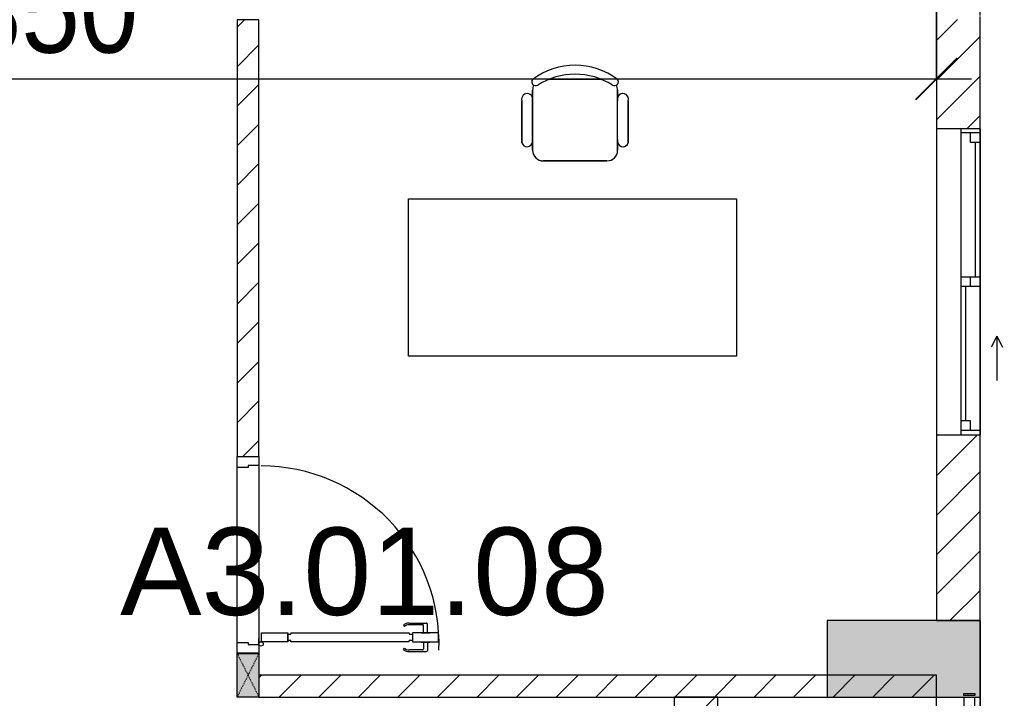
# Model space of a CAD drawing. Header units: millimetres. Extents: x 962 to 241049, y -15958 to 84407.
# Drawn here: x 186037 to 190533, y 40231 to 43337 of the extents above; entities that cross this region are included whole.
import ezdxf

# ---------------------------------------------------------------- set-up
doc = ezdxf.new("R2010")
doc.units = ezdxf.units.MM
doc.linetypes.add('Dash', pattern=[6, 3, -3])
doc.linetypes.add('Grid Line', pattern=[22.225, 12.7, -3.175, 3.175, -3.175])
for name, color, linetype, lineweight in [('0-1', 7, 'Continuous', 5), ('A-ANNO-DIMS', 211, 'Continuous', 9), ('A-ANNO-DIMS-160', 211, 'Continuous', 9), ('A-AREA-IDEN', 2, 'Continuous', 9), ('A-DETL-GENF-1', 9, 'Continuous', 9), ('A-DOOR-1', 254, 'Continuous', 9), ('A-DOOR-2', 9, 'Continuous', 9), ('A-FLOR', 192, 'Continuous', 9), ('A-FLOR-1', 250, 'Continuous', 9), ('A-FLOR-2', 9, 'Continuous', 9), ('A-FLOR-HRAL', 11, 'Continuous', 9), ('A-GLAZ', 151, 'Continuous', 9), ('A-WALL', 113, 'Continuous', 9), ('A-WALL-1', 253, 'Continuous', 18), ('A-WALL-2', 9, 'Continuous', 9), ('A-WALL-3', 113, 'Continuous', 18), ('A-WALL-PATT-1', 10, 'Continuous', 9), ('A-WALL-PATT-2', 111, 'Continuous', 9), ('G-IMPT', 8, 'Continuous', 9), ('I-FURN', 30, 'Continuous', 9), ('I-FURN-1', 254, 'Continuous', 9), ('M-EQPM', 50, 'Continuous', 9), ('S-COLS', 52, 'Continuous', 9), ('S-COLS-1', 52, 'Continuous', 5), ('S-COLS-2', 7, 'Continuous', 18), ('S-COLS-4', 254, 'Continuous', 9), ('S-COLS-5', 253, 'Continuous', 18), ('S-COLS-HDLN-1', 9, 'Dash', 9), ('S-GRID-1', 1, 'Grid Line', 9)]:
    doc.layers.add(name, color=color, linetype=linetype, lineweight=lineweight)
doc.styles.add('Arial_11', font='arial_0.ttf', dxfattribs={"height": 400})
doc.styles.add('UTM Avo', font='UTM Avo.ttf', dxfattribs={"width": 0.9, "height": 400})
doc.dimstyles.new('1_Dim_chi_tiet_2_5_1', dxfattribs={"dimscale": 304.8, "dimtxt": 399.720379, "dimasz": 0.629921, "dimexe": 0.524934, "dimexo": 0.0625, "dimgap": 0.052493, "dimtad": 1, "dimdec": 0, "dimrnd": 5, "dimzin": 0, "dimdsep": 46, "dimtxsty": 'UTM Avo', "dimblk1": 'OBLIQUE', "dimblk2": 'OBLIQUE', "dimsah": 1, "dimcen": 0.09, "dimdle": 0.524934, "dimazin": 0, "dimtfac": 1, "dimtdec": 4, "dimtix": 1, "dimtmove": 0, "dimatfit": 3, "dimfxl": 1.049869, "dimfxlon": 1, "dimtvp": 1, "dimtolj": 1, "dimtzin": 0, "dimarcsym": 2})
pattern_1 = [(45, (0, 0), (-90.50967, 90.50967), [])]
pattern_2 = [(45, (63179.03, 0), (-90.50967, 90.50967), [])]

# ---------------------------------------------------------------- blocks, each defined once
blk = doc.blocks.new('NCV_TKTC_KET CAU_rvt-1-TKCS_MB TẦNG 1')
at = {"layer": 'S-COLS-1'}
h = blk.add_hatch(color=256, dxfattribs=at)
h.paths.add_polyline_path([(126552.4, 40236.9), (127252.4, 40236.9), (127252.4, 40586.9), (126552.4, 40586.9), (126552.4, 40547.7)])
h.paths.add_polyline_path([(127177.6, 40243.7), (127177.6, 40253.7), (127227.6, 40253.7), (127227.6, 40243.7)])
at = {"layer": 'A-FLOR-1'}
blk.add_line((127252.5, 40236.9), (127252.5, 40586.9), dxfattribs=at)
at = {"layer": 'S-COLS-2'}
for p, q in [((127252.4, 40586.9), (126552.4, 40586.9)), ((126552.4, 40586.9), (126552.4, 40236.9)), ((127252.4, 40236.9), (127252.4, 40586.9)), ((126552.4, 40236.9), (127252.4, 40236.9))]:
    blk.add_line(p, q, dxfattribs=at)
blk = doc.blocks.new('DOOR_CW_01 CANH MO-PANEL KINH - DIW_01-900x2200-CỬA GỖ VÂN LAMINATE-553375-TKCS_MB TẦNG 1')
at = {"layer": 'A-DETL-GENF-1'}
for p, q in [((-397, -182), (-397, -62)), ((-397, -62), (-357, -62)), ((-357, -62), (-357, -182)), ((-357, -182), (-397, -182)), ((-397, -196), (-391, -196)), ((-397, -738), (-397, -196)), ((-391, -196), (-391, -182)), ((-391, -182), (-363, -182)), ((-363, -182), (-363, -196)), ((-357, -196), (-363, -196)), ((-357, -196), (-357, -738)), ((-433.9, -711.2), (-427.3, -715.8)), ((-320.1, -711.2), (-326.7, -715.8)), ((-442, -737), (-442, -816.5)), ((-434, -799.5), (-434, -737)), ((-397, -738), (-391, -738)), ((-357, -752), (-397, -752)), ((-397, -752), (-397, -872)), ((-391, -752), (-391, -738)), ((-363, -752), (-391, -752)), ((-357, -738), (-363, -738)), ((-363, -738), (-363, -752)), ((-357, -872), (-357, -752)), ((-320, -799.5), (-320, -737)), ((-312, -737), (-312, -816.5)), ((-399, -803.5), (-430, -803.5)), ((-399, -792.2), (-399, -831.8)), ((-397, -792.2), (-399, -792.2)), ((-397, -792.2), (-397, -831.8)), ((-357, -792.2), (-357, -831.8)), ((-357, -792.2), (-355, -792.2)), ((-355, -792.2), (-355, -831.8)), ((-355, -803.5), (-324, -803.5)), ((-399, -820.5), (-438, -820.5)), ((-399, -831.8), (-397, -831.8)), ((-355, -831.8), (-357, -831.8)), ((-355, -820.5), (-316, -820.5)), ((-397, -872), (-357, -872))]:
    blk.add_line(p, q, dxfattribs=at)
blk.add_circle((-407, -60), 10, dxfattribs=at)
for centre, radius, start, end in [((-407, -60), 814, 268, 0), ((-397, -737), 45, 145, 180), ((-397, -737), 37, 145, 180), ((-357, -737), 37, 0, 35), ((-357, -737), 45, 360, 35), ((-430, -799.5), 4, 180, 270), ((-324, -799.5), 4, 270, 0), ((-438, -816.5), 4, 180, 270), ((-316, -816.5), 4, 270, 0)]:
    blk.add_arc(centre, radius, start, end, dxfattribs=at)
at = {"layer": 'A-DOOR-2'}
for p, q in [((-450, -50), (-450, 50)), ((-450, 50), (-400, 50)), ((-400, 50), (-400, 0)), ((400, 0), (400, 50)), ((400, 50), (450, 50)), ((450, 50), (450, -50)), ((-410, 0), (-410, -50)), ((-400, 0), (-410, 0)), ((410, 0), (400, 0)), ((410, -50), (410, 0)), ((-410, -50), (-450, -50)), ((-407, -50), (-382, -50)), ((450, -50), (410, -50))]:
    blk.add_line(p, q, dxfattribs=at)
blk = doc.blocks.new('BAN LV A - BAN LV A_dwg_ban hoc2-348006-TKCS_MB TẦNG 1')
at = {"layer": 'I-FURN'}
for p, q in [((145.8, 437.4), (-145.8, 437.4)), ((-194.4, 388.8), (-194.4, 113.4)), ((194.4, 113.4), (194.4, 388.8)), ((-243, 354.4), (-243, 162)), ((194.4, 351.4), (194.4, 150.8)), ((243.7, 162), (243.7, 354.4)), ((-120.5, 64.8), (120.5, 64.8))]:
    blk.add_line(p, q, dxfattribs=at)
at = {"layer": 'I-FURN', "flags": 128}
blk.add_lwpolyline([(-737.8, 610.5), (-737.8, 1330.5), (-154.9, 1330.5), (762.2, 1330.5), (762.2, 610.5)], close=True, dxfattribs=at)
at = {"layer": 'I-FURN'}
for centre, radius, start, end in [((-145.8, 388.8), 48.6, 90, 180), ((145.8, 388.8), 48.6, 360, 90), ((-218.7, 347.3), 25.3, 343.7398, 163.7398), ((219.4, 347.3), 25.3, 16.2602, 170.7054), ((-218.7, 154.9), 25.3, 163.7398, 16.2602), ((219.4, 154.9), 25.3, 189.2946, 16.2602), ((-180.2, 75.4), 17.8, 57.9726, 216.6901), ((-145.8, 113.4), 48.6, 180, 207.5844), ((0, 359.3), 318.2, 237.5758, 302.4242), ((180.2, 75.4), 17.8, 323.3099, 122.0274), ((145.8, 113.4), 48.6, 332.4156, 0), ((0, 324), 324, 233.1301, 306.8699)]:
    blk.add_arc(centre, radius, start, end, dxfattribs=at)
blk = doc.blocks.new('BAN LV A - BAN LV A_dwg-348005-TKCS_MB TẦNG 1')
at = {"extrusion": (0, 0, -1), "zscale": -1, "rotation": 180}
blk.add_blockref('BAN LV A - BAN LV A_dwg_ban hoc2-348006-TKCS_MB TẦNG 1', (-729, 1383.7), dxfattribs=at)
blk = doc.blocks.new('BAN LV A - BAN LV A-401069-TKCS_MB TẦNG 1')
at = {"layer": 'I-FURN-1'}
for p, q in [((-8.8, -53.2), (1491.2, -53.2)), ((-8.8, -773.2), (-8.8, -53.2)), ((1491.2, -53.2), (1491.2, -773.2)), ((1491.2, -773.2), (-8.8, -773.2)), ((583.2, -946.3), (874.8, -946.3)), ((486, -1221.7), (486, -1029.3)), ((534.6, -1029.3), (534.6, -994.9)), ((923.4, -994.9), (923.4, -1032.3)), ((972.7, -1029.3), (972.7, -1221.7)), ((534.6, -1270.3), (534.6, -1235.9)), ((923.4, -1232.9), (923.4, -1270.3))]:
    blk.add_line(p, q, dxfattribs=at)
for centre, radius, start, end in [((583.2, -994.9), 48.6, 90, 180), ((874.8, -994.9), 48.6, 0, 90), ((510.3, -1036.4), 25.3, 16.2602, 163.7398), ((948.4, -1036.4), 25.3, 16.2602, 170.7054), ((510.3, -1228.8), 25.3, 163.7398, 343.7398), ((948.4, -1228.8), 25.3, 189.2946, 16.2602), ((548.9, -1308.3), 17.8, 119.404, 216.6901), ((583.2, -1270.3), 48.6, 180, 207.5844), ((874.8, -1270.3), 48.6, 332.4156, 0), ((909.2, -1308.3), 17.8, 323.3099, 60.596), ((729, -1059.7), 324, 233.1301, 306.8699)]:
    blk.add_arc(centre, radius, start, end, dxfattribs=at)
at = {"extrusion": (0, 0, -1), "zscale": -1, "rotation": 180}
blk.add_blockref('BAN LV A - BAN LV A_dwg-348005-TKCS_MB TẦNG 1', (0, 0), dxfattribs=at)
blk = doc.blocks.new('G1_SOF - BO TRU - 100x200-746114-TKCS_MB TẦNG 1')
at = {"layer": 'S-COLS'}
blk.add_hatch(color=256, dxfattribs=at).paths.add_polyline_path([(-50, -100), (50, -100), (50, 100), (-50, 100)])
at = {"layer": 'S-COLS-5'}
for p, q in [((-50, 100), (50, 100)), ((-50, -100), (-50, 100)), ((50, 100), (50, -100)), ((50, -100), (-50, -100))]:
    blk.add_line(p, q, dxfattribs=at)
at = {"layer": 'S-COLS-HDLN-1'}
for p, q in [((50, -100), (-50, 100)), ((-50, -100), (50, 100))]:
    blk.add_line(p, q, dxfattribs=at)
blk = doc.blocks.new('NCV_TKTC_TANG 1_rvt-1-TKCS_MB TẦNG 1')
at = {"layer": 'A-WALL-PATT-1'}
h = blk.add_hatch(dxfattribs=at)
h.set_pattern_fill('FP_1', color=256, style=0, pattern_type=2)
h.set_pattern_definition(pattern_1)
h.paths.add_polyline_path([(123952.6, 40436.9), (123952.6, 40437.3), (123853, 40436.9)])
h.paths.add_polyline_path([(123952.6, 41337.3), (123952.6, 43336.5), (123852.6, 43336.5), (123852.6, 41337.3)])
h = blk.add_hatch(dxfattribs=at)
h.set_pattern_fill('FP_1', color=256, style=0, pattern_type=2)
h.set_pattern_definition(pattern_1)
h.paths.add_polyline_path([(123952.6, 40236.9), (127052.6, 40236.9), (127052.6, 40336.9), (123952.6, 40336.9)])
at = {"layer": 'A-FLOR-2'}
for p, q in [((123852.6, 40487.3), (123852.6, 41287.3)), ((123952.6, 41297.3), (123952.6, 40477.3))]:
    blk.add_line(p, q, dxfattribs=at)
at = {"layer": 'A-WALL-1'}
for p, q in [((123852.6, 43336.5), (123852.6, 41337.3)), ((123952.6, 43336.5), (123852.6, 43336.5)), ((123952.6, 41337.3), (123952.6, 43336.5)), ((123852.6, 41337.3), (123952.6, 41337.3)), ((123952.6, 40437.3), (123852.6, 40437.3)), ((127052.6, 40336.9), (123952.6, 40336.9)), ((127052.6, 40236.9), (127052.6, 40336.9)), ((123952.6, 40236.9), (127052.6, 40236.9))]:
    blk.add_line(p, q, dxfattribs=at)
at = {"layer": 'A-WALL-2'}
for p, q in [((123852.6, 40487.3), (123852.6, 41287.3)), ((123952.6, 41297.3), (123952.6, 40477.3))]:
    blk.add_line(p, q, dxfattribs=at)
at = {"layer": 'A-DOOR-1', "rotation": 90.00000000000074}
blk.add_blockref('DOOR_CW_01 CANH MO-PANEL KINH - DIW_01-900x2200-CỬA GỖ VÂN LAMINATE-553375-TKCS_MB TẦNG 1', (123902.6, 40887.3), dxfattribs=at)
at = {"layer": 'I-FURN-1', "rotation": 180}
blk.add_blockref('BAN LV A - BAN LV A-401069-TKCS_MB TẦNG 1', (126128.2, 41744.2), dxfattribs=at)
at = {"layer": 'S-COLS-4', "rotation": 180}
blk.add_blockref('G1_SOF - BO TRU - 100x200-746114-TKCS_MB TẦNG 1', (123902.6, 40336.9), dxfattribs=at)
blk = doc.blocks.new('1_FAMILY RVT - W01-WxH 1400x1400xmm-389822-TKCS_MB TẦNG 1')
at = {"layer": 'A-GLAZ'}
for p, q in [((248.4, 172.39), (299.2, 197.79)), ((248.4, 172.39), (299.2, 146.99)), ((248.4, 172.39), (451.6, 172.39)), ((-700, 96.19), (-700, -103.81)), ((700, 96.19), (-700, 96.19)), ((-700, 96.19), (-636.5, 96.19)), ((-680.95, 96.19), (-680.95, 7.29)), ((-636.5, 96.19), (-22.225, 96.19)), ((-636.5, 96.19), (-636.5, 51.74)), ((-22.225, 7.29), (-22.225, 96.19)), ((-22.225, 96.19), (22.225, 96.19)), ((22.225, 96.19), (680.95, 96.19)), ((22.225, 96.19), (22.225, 7.29)), ((680.95, 96.19), (700, 96.19)), ((680.95, 96.19), (680.95, 7.29)), ((700, -103.81), (700, 96.19)), ((-636.5, 51.74), (-680.95, 51.74)), ((-636.5, 73.965), (-22.225, 73.965)), ((22.225, 51.74), (-22.225, 51.74)), ((636.5, 51.74), (636.5, 7.29)), ((680.95, 51.74), (636.5, 51.74)), ((-700, 7.29), (-680.95, 7.29)), ((-680.95, 7.29), (-22.225, 7.29)), ((-22.225, 7.29), (22.225, 7.29)), ((22.225, 29.515), (636.5, 29.515)), ((22.225, 7.29), (636.5, 7.29)), ((636.5, 7.29), (700, 7.29)), ((-700, -103.81), (700, -103.81))]:
    blk.add_line(p, q, dxfattribs=at)
blk = doc.blocks.new('TKTC_XREF_251221_MB TANG 1 - TKTC_XREF_260130_MB TANG 1_dwg-4202109-TKCS_MB TẦNG 1')
at = {"layer": 'G-IMPT'}
blk.add_line((-75899.1, -361109.7), (-75899.1, -360759.7), dxfattribs=at)
blk = doc.blocks.new('TKTC_XREF_251221_MB TANG 1 - TKTC_XREF_251221_MB TANG 1-2038492-TKCS_MB TẦNG 1')
blk.add_blockref('TKTC_XREF_251221_MB TANG 1 - TKTC_XREF_260130_MB TANG 1_dwg-4202109-TKCS_MB TẦNG 1', (169499.1, 384109.7))
blk = doc.blocks.new('Railing - 50 x 10mm-1251311-TKCS_MB TẦNG 1')
at = {"layer": 'A-FLOR-HRAL'}
for p, q in [((25, 5), (-25, 5)), ((-25, 5), (-25, -5)), ((25, -5), (25, 5)), ((-25, -5), (25, -5))]:
    blk.add_line(p, q, dxfattribs=at)
blk = doc.blocks.new('Railing - Railing-3224971-TKCS_MB TẦNG 1')
at = {"layer": 'A-FLOR-HRAL'}
for p, q in [((127177.6, 40236.9), (127177.6, 37391.9)), ((127227.6, 37391.9), (127227.6, 40236.9))]:
    blk.add_line(p, q, dxfattribs=at)
at = {"extrusion": (0, 0, -1), "zscale": -1}
for p in [(-127202.6, 40248.7), (-127202.6, 37386.9)]:
    blk.add_blockref('Railing - 50 x 10mm-1251311-TKCS_MB TẦNG 1', p, dxfattribs=at)
blk = doc.blocks.new('DIMBLOCK375-TKCS_MB TẦNG 1')
at = {"layer": 'A-ANNO-DIMS-160'}
for p, q in [((181881.6, 43386), (181881.6, 42906)), ((181881.6, 43066), (181881.6, 43386)), ((190231.6, 43386), (190231.6, 42906)), ((190231.6, 43066), (190231.6, 43386)), ((181721.6, 43066), (190391.6, 43066))]:
    blk.add_line(p, q, dxfattribs=at)
at = {"layer": 'A-ANNO-DIMS-160', "lineweight": 25}
for p, q in [((181881.6, 43066), (181977.6, 43162)), ((190231.6, 43066), (190327.6, 43162)), ((181881.6, 43066), (181785.6, 42970)), ((190231.6, 43066), (190135.6, 42970))]:
    blk.add_line(p, q, dxfattribs=at)
at = {"layer": 'A-ANNO-DIMS-160', "color": 0, "insert": (185508.8, 43585.7), "char_height": 400, "width": 1314.636, "attachment_point": 1, "line_spacing_factor": 1.110334, "style": 'UTM Avo'}
blk.add_mtext('8350', dxfattribs=at)
blk = doc.blocks.new('_Oblique')
at = {"color": 0, "linetype": 'ByBlock', "lineweight": -2}
blk.add_line((-0.5, -0.5), (0.5, 0.5), dxfattribs=at)

msp = doc.modelspace()

# ---------------------------------------------------------------- hatches: boundary and pattern name
at = {"layer": 'A-WALL-PATT-2'}
h = msp.add_hatch(dxfattribs=at)
h.set_pattern_fill('FP_1', color=256, style=0, pattern_type=2)
h.set_pattern_definition(pattern_2)
h.paths.add_polyline_path([(190231.6, 40586.9), (190431.6, 40586.9), (190431.6, 41437.4), (190231.6, 41437.4)])
h.paths.add_polyline_path([(190231.6, 42837.4), (190431.6, 42837.4), (190431.6, 43336.9), (190231.6, 43336.9)])
h = msp.add_hatch(dxfattribs=at)
h.set_pattern_fill('FP_1', color=256, style=0, pattern_type=2)
h.set_pattern_definition(pattern_2)
h.paths.add_polyline_path([(189231.6, 37237.4), (189231.6, 37560.3), (189031.6, 37560.3), (189031.6, 37237.4)])
h.paths.add_polyline_path([(189031.6, 40060.3), (189231.6, 40060.3), (189231.6, 40236.9), (189031.6, 40236.9)])

# ---------------------------------------------------------------- linework, layer by layer
at = {"layer": 'A-FLOR'}
msp.add_line((190431.6, 40586.9), (190431.6, 40236.9), dxfattribs=at)
at = {"layer": 'A-WALL'}
for p, q in [((190231.6, 37386.9), (190231.6, 40236.9)), ((190431.6, 40236.9), (190431.6, 37386.9))]:
    msp.add_line(p, q, dxfattribs=at)
at = {"layer": 'A-WALL-3'}
for p, q in [((190231.6, 43336.9), (190231.6, 42837.4)), ((190431.6, 42837.4), (190431.6, 43336.9)), ((190231.6, 41437.4), (190231.6, 40586.9)), ((190431.6, 40586.9), (190431.6, 41437.4)), ((190231.6, 40586.9), (190431.6, 40586.9)), ((189231.6, 40236.9), (189031.6, 40236.9)), ((189031.6, 40236.9), (189031.6, 40060.3)), ((189231.6, 40060.3), (189231.6, 40236.9))]:
    msp.add_line(p, q, dxfattribs=at)
at = {"layer": 'S-GRID-1'}
msp.add_line((190431.6, 15532), (190431.6, 78459.2), dxfattribs=at)

# ---------------------------------------------------------------- block references
at = {"layer": '0-1'}
for name in ['NCV_TKTC_KET CAU_rvt-1-TKCS_MB TẦNG 1', 'NCV_TKTC_TANG 1_rvt-1-TKCS_MB TẦNG 1']:
    msp.add_blockref(name, (63179, 0), dxfattribs=at)
at = {"layer": 'A-FLOR-HRAL'}
msp.add_blockref('Railing - Railing-3224971-TKCS_MB TẦNG 1', (63179, 0), dxfattribs=at)
at = {"layer": 'A-GLAZ', "rotation": 270}
msp.add_blockref('1_FAMILY RVT - W01-WxH 1400x1400xmm-389822-TKCS_MB TẦNG 1', (190335.4, 42137.4), dxfattribs=at)
at = {"layer": 'M-EQPM'}
msp.add_blockref('TKTC_XREF_251221_MB TANG 1 - TKTC_XREF_251221_MB TANG 1-2038492-TKCS_MB TẦNG 1', (96831.6, 17236.9), dxfattribs=at)

# ---------------------------------------------------------------- texts
at = {"layer": 'A-AREA-IDEN', "insert": (187614.5, 40606.8), "char_height": 400, "width": 2233.6, "attachment_point": 8, "line_spacing_factor": 0.936439, "style": 'Arial_11'}
msp.add_mtext('\\pt8,16,24,32,40,48,56,64,72,80,88,96,104,112,120,128,136,144,152,160,168,176,184,192,200,208,216,224,232,240,248,256;A3.01.08', dxfattribs=at)

# ---------------------------------------------------------------- dimensions: what is measured, and where the dimension line sits
at = {"layer": 'A-ANNO-DIMS'}
dim = msp.add_linear_dim(base=(190231.6, 43066), p1=(181881.6, 43386), p2=(190231.6, 43386), dimstyle='1_Dim_chi_tiet_2_5_1', override={"dimpost": '<>', "dimfxl": 8350}, dxfattribs=at)
dim.commit()
dim.dimension.update_dxf_attribs({"geometry": 'DIMBLOCK375-TKCS_MB TẦNG 1', "text_midpoint": (186056.6, 43289)})

doc.saveas('drawing.dxf')
